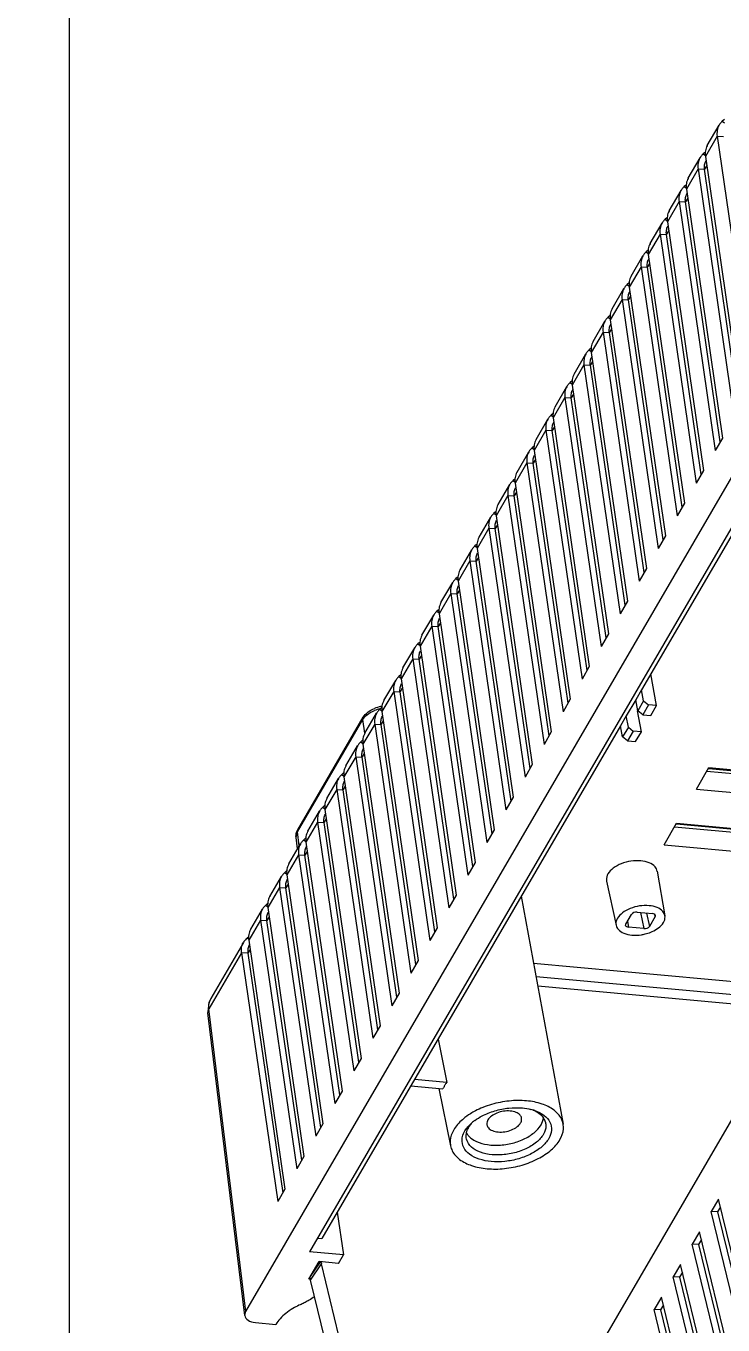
# Model space of a CAD drawing. Header units: millimetres. Extents: x 10368 to 13229, y -13270 to -11269.
# Drawn here: x 12560.3 to 12623.4, y -12794.2 to -12676.6 of the extents above; entities that cross this region are included whole.
import ezdxf

# ---------------------------------------------------------------- set-up
doc = ezdxf.new("R2010")
doc.units = ezdxf.units.MM

# ---------------------------------------------------------------- blocks, each defined once
blk = doc.blocks.new('u59')
at = {"color": 7, "linetype": 'Continuous'}
for p, q in [((-24.488, 572.292), (-113.002, 420.342)), ((-53.513, 528.614), (-59.061, 551.336)), ((-58.493, 551.337), (-52.94, 528.594)), ((-27.891, 550.775), (-21.823, 525.921)), ((-59.149, 550.211), (-53.596, 527.468)), ((-28.863, 549.261), (-22.805, 524.454)), ((-55.235, 525.657), (-60.783, 548.379)), ((-60.215, 548.381), (-54.662, 525.638)), ((-60.871, 547.254), (-55.318, 524.511)), ((-56.958, 522.701), (-62.506, 545.423)), ((-61.937, 545.424), (-56.384, 522.681)), ((-62.594, 544.297), (-57.04, 521.555)), ((-58.68, 519.744), (-64.228, 542.466)), ((-63.66, 542.467), (-58.107, 519.724)), ((-64.316, 541.341), (-58.763, 518.598)), ((-16.843, 529.768), (-18.694, 529.937)), ((-15.972, 528.755), (-104.502, 376.779)), ((-53.769, 528.176), (-53.513, 528.614)), ((-53.596, 527.468), (-52.94, 528.594)), ((-53.513, 528.614), (-52.94, 528.594)), ((-15.883, 529.133), (-15.972, 528.755)), ((-15.972, 528.755), (-12.622, 501.376)), ((-15.883, 529.133), (-12.53, 501.738)), ((-21.823, 525.921), (-22.805, 524.454)), ((-21.775, 525.677), (-22.721, 524.264)), ((-21.666, 525.849), (-22.596, 524.252)), ((-21.828, 525.864), (-21.666, 525.849)), ((-55.491, 525.219), (-55.235, 525.657)), ((-55.318, 524.511), (-54.662, 525.638)), ((-55.235, 525.657), (-54.662, 525.638)), ((-103.728, 382.626), (-21.745, 523.365)), ((-24.351, 524.413), (-24.799, 523.644)), ((-24.239, 519.786), (-24.799, 523.644)), ((-24.799, 523.644), (-21.745, 523.365)), ((-24.351, 524.413), (-22.596, 524.252)), ((-57.213, 522.262), (-56.958, 522.701)), ((-57.04, 521.555), (-56.384, 522.681)), ((-56.958, 522.701), (-56.384, 522.681)), ((-49.888, 475.755), (-22.852, 522.167)), ((-22.463, 522.131), (-22.852, 522.167)), ((-58.936, 519.306), (-58.68, 519.744)), ((-58.763, 518.598), (-58.107, 519.724)), ((-58.68, 519.744), (-58.107, 519.724)), ((-19.51, 517.695), (-18.854, 518.821)), ((-15.584, 496.292), (-18.854, 518.821)), ((-16.239, 495.161), (-19.51, 517.695)), ((-16.159, 496.328), (-19.311, 518.037)), ((-21.233, 514.738), (-20.577, 515.865)), ((-17.305, 493.33), (-20.577, 515.865)), ((-17.961, 492.204), (-21.233, 514.738)), ((-21.033, 515.08), (-17.882, 493.371)), ((-33.43, 508.579), (-34.502, 513.781)), ((-22.955, 511.781), (-22.299, 512.908)), ((-19.028, 490.374), (-22.299, 512.908)), ((-40.908, 491.171), (-44.699, 511.794)), ((-19.684, 489.247), (-22.955, 511.781)), ((-22.756, 512.124), (-19.604, 490.414)), ((-24.677, 508.825), (-24.021, 509.951)), ((-20.75, 487.417), (-24.021, 509.951)), ((-30.902, 508.348), (-33.817, 508.614)), ((-21.406, 486.29), (-24.677, 508.825)), ((-24.478, 509.167), (-21.326, 487.458)), ((-33.373, 504.106), (-34.161, 508.023)), ((-34.161, 508.023), (-31.247, 507.756)), ((-26.4, 505.868), (-25.744, 506.994)), ((-22.472, 484.46), (-25.744, 506.994)), ((-23.128, 483.334), (-26.4, 505.868)), ((-26.2, 506.21), (-23.049, 484.501)), ((-28.122, 502.911), (-27.466, 504.038)), ((-24.195, 481.504), (-27.466, 504.038)), ((-24.851, 480.377), (-28.122, 502.911)), ((-27.923, 503.254), (-24.771, 481.544)), ((-42.399, 499.282), (-65.773, 501.419)), ((-29.844, 499.955), (-29.188, 501.081)), ((-25.917, 478.547), (-29.188, 501.081)), ((-15.584, 496.292), (-12.622, 501.376)), ((-12.53, 501.737), (-12.622, 501.376)), ((-12.52, 501.639), (-12.53, 501.737)), ((-66.221, 500.65), (-42.248, 498.458)), ((-26.573, 477.42), (-29.844, 499.955)), ((-29.645, 500.297), (-26.493, 478.587)), ((-15.747, 495.369), (-12.79, 500.444)), ((-66.874, 499.528), (-42.027, 497.257)), ((-31.567, 496.998), (-30.911, 498.124)), ((-27.639, 475.59), (-30.911, 498.124)), ((-28.295, 474.464), (-31.567, 496.998)), ((-31.367, 497.34), (-28.216, 475.631)), ((-16.359, 495.985), (-16.159, 496.328)), ((-16.159, 496.328), (-15.583, 496.287)), ((-33.289, 494.041), (-32.633, 495.168)), ((-29.362, 472.633), (-32.633, 495.168)), ((-17.305, 493.33), (-16.239, 495.161)), ((-51.701, 492.654), (-51.998, 494.103)), ((-51.998, 494.103), (-50.609, 493.976)), ((-50.523, 493.455), (-50.609, 493.976)), ((-30.018, 471.507), (-33.289, 494.041)), ((-33.09, 494.384), (-29.938, 472.674)), ((-16.414, 494.163), (-17.48, 492.332)), ((-16.24, 494.846), (-16.094, 494.975)), ((-16.239, 495.083), (-16.094, 494.975)), ((-16.094, 494.975), (-16.054, 495.01)), ((-16.054, 495.01), (-16.014, 495.045)), ((-53.215, 488.919), (-53.911, 492.945)), ((-53.044, 492.899), (-53.023, 493.014)), ((-53.023, 493.014), (-52.506, 493.901)), ((-52.979, 492.819), (-53.023, 493.014)), ((-52.259, 492.695), (-52.506, 493.901)), ((-50.377, 493.706), (-50.893, 492.819)), ((-50.354, 493.813), (-50.377, 493.706)), ((-48.627, 489.813), (-49.494, 493.806)), ((-18.081, 493.029), (-17.882, 493.371)), ((-17.305, 493.33), (-17.882, 493.371)), ((-51.401, 492.616), (-52.79, 492.743)), ((-35.012, 491.085), (-34.355, 492.211)), ((-31.084, 469.677), (-34.355, 492.211)), ((-19.028, 490.374), (-17.961, 492.204)), ((-17.963, 491.812), (-17.769, 491.983)), ((-17.769, 491.983), (-17.961, 492.127)), ((-31.74, 468.55), (-35.012, 491.085)), ((-34.812, 491.427), (-31.66, 469.717)), ((-19.803, 490.072), (-19.604, 490.414)), ((-19.028, 490.374), (-19.604, 490.414)), ((-18.136, 491.206), (-19.203, 489.376)), ((-36.734, 488.128), (-36.078, 489.254)), ((-32.806, 466.72), (-36.078, 489.254)), ((-20.75, 487.417), (-19.684, 489.247)), ((-53.832, 486.515), (-73.412, 488.305)), ((-33.462, 465.594), (-36.734, 488.128)), ((-36.534, 488.47), (-33.383, 466.761)), ((-19.859, 488.249), (-20.925, 486.419)), ((-19.685, 488.856), (-19.491, 489.026)), ((-19.491, 489.026), (-19.684, 489.17)), ((-21.526, 487.115), (-21.326, 487.458)), ((-20.75, 487.417), (-21.326, 487.458)), ((-20.651, 486.89), (-20.517, 485.853)), ((-54.972, 484.558), (-74.552, 486.348)), ((-74.493, 486.45), (-54.963, 484.664)), ((-54.784, 484.881), (-74.364, 486.671)), ((-53.832, 486.515), (-54.972, 484.558)), ((-38.456, 485.171), (-37.8, 486.298)), ((-34.529, 463.763), (-37.8, 486.298)), ((-22.472, 484.46), (-21.406, 486.29)), ((-21.407, 485.899), (-21.214, 486.069)), ((-21.214, 486.069), (-21.406, 486.213)), ((-20.81, 486.617), (-20.637, 485.337)), ((-20.517, 485.853), (-20.637, 485.337)), ((-35.185, 462.637), (-38.456, 485.171)), ((-38.257, 485.513), (-35.105, 463.804)), ((-20.671, 485.149), (-26.596, 474.978)), ((-20.637, 485.337), (-26.562, 475.166)), ((-21.581, 485.292), (-22.647, 483.462)), ((-20.671, 485.149), (-20.637, 485.337)), ((-40.179, 482.214), (-39.522, 483.341)), ((-36.251, 460.807), (-39.522, 483.341)), ((-23.248, 484.159), (-23.049, 484.501)), ((-22.472, 484.46), (-23.049, 484.501)), ((-56.76, 481.489), (-76.34, 483.279)), ((-36.907, 459.68), (-40.179, 482.214)), ((-39.979, 482.557), (-36.827, 460.847)), ((-23.304, 482.336), (-24.37, 480.506)), ((-24.195, 481.504), (-23.128, 483.334)), ((-23.13, 482.942), (-22.936, 483.113)), ((-22.936, 483.113), (-23.128, 483.256)), ((-57.9, 479.532), (-77.48, 481.322)), ((-77.421, 481.423), (-57.891, 479.638)), ((-57.712, 479.855), (-77.292, 481.645)), ((-56.76, 481.489), (-57.9, 479.532)), ((-24.971, 481.202), (-24.771, 481.544)), ((-24.195, 481.504), (-24.771, 481.544)), ((-41.901, 479.258), (-41.245, 480.384)), ((-37.973, 457.85), (-41.245, 480.384)), ((-25.917, 478.547), (-24.851, 480.377)), ((-24.852, 479.985), (-24.658, 480.156)), ((-24.658, 480.156), (-24.851, 480.3)), ((-38.63, 456.723), (-41.901, 479.258)), ((-41.701, 479.6), (-38.55, 457.891)), ((-25.026, 479.379), (-26.092, 477.549)), ((-26.693, 478.245), (-26.493, 478.587)), ((-25.917, 478.547), (-26.493, 478.587)), ((-51.262, 477.171), (-51.779, 476.284)), ((-51.779, 476.284), (-51.437, 474.39)), ((-51.779, 476.284), (-51.038, 476.216)), ((-50.521, 477.103), (-51.262, 477.171)), ((-51.038, 476.216), (-50.521, 477.103)), ((-50.603, 475.859), (-50.084, 476.751)), ((-50.521, 477.103), (-50.084, 476.751)), ((-50.084, 476.751), (-49.888, 475.755)), ((-43.623, 476.301), (-42.967, 477.427)), ((-40.352, 453.767), (-43.623, 476.301)), ((-43.424, 476.643), (-40.272, 454.934)), ((-39.696, 454.893), (-42.967, 477.427)), ((-26.748, 476.422), (-27.814, 474.592)), ((-27.639, 475.59), (-26.573, 477.42)), ((-26.732, 476.425), (-26.562, 475.166)), ((-26.574, 477.029), (-26.381, 477.199)), ((-26.381, 477.199), (-26.573, 477.343)), ((-50.603, 475.859), (-51.038, 476.216)), ((-50.603, 475.859), (-50.401, 474.85)), ((-50.401, 474.85), (-49.888, 475.755)), ((-28.415, 475.288), (-28.216, 475.631)), ((-27.639, 475.59), (-28.216, 475.631)), ((-26.596, 474.978), (-26.562, 475.166)), ((-52.64, 474.806), (-53.156, 473.919)), ((-51.899, 474.738), (-52.64, 474.806)), ((-52.416, 473.851), (-51.899, 474.738)), ((-51.981, 473.494), (-51.462, 474.385)), ((-51.899, 474.738), (-51.462, 474.385)), ((-51.462, 474.385), (-51.266, 473.39)), ((-51.266, 473.39), (-50.415, 474.851)), ((-45.346, 473.344), (-44.689, 474.471)), ((-41.418, 451.937), (-44.689, 474.471)), ((-29.362, 472.633), (-28.295, 474.464)), ((-28.297, 474.072), (-28.103, 474.242)), ((-28.103, 474.242), (-28.295, 474.386)), ((-53.156, 473.919), (-52.637, 471.036)), ((-53.156, 473.919), (-52.416, 473.851)), ((-51.981, 473.494), (-52.416, 473.851)), ((-51.981, 473.494), (-51.779, 472.484)), ((-51.779, 472.484), (-51.266, 473.39)), ((-42.074, 450.81), (-45.346, 473.344)), ((-45.146, 473.687), (-41.995, 451.977)), ((-28.471, 473.466), (-29.537, 471.635)), ((-75.895, 431.109), (-51.793, 472.485)), ((-30.138, 472.332), (-29.938, 472.674)), ((-29.362, 472.633), (-29.938, 472.674)), ((-47.068, 470.388), (-46.412, 471.514)), ((-46.869, 470.73), (-43.717, 449.02)), ((-43.14, 448.98), (-46.412, 471.514)), ((-30.193, 470.509), (-31.259, 468.679)), ((-31.084, 469.677), (-30.018, 471.507)), ((-30.019, 471.115), (-29.825, 471.286)), ((-29.825, 471.286), (-30.018, 471.43)), ((-43.797, 447.853), (-47.068, 470.388)), ((-31.86, 469.375), (-31.66, 469.717)), ((-31.084, 469.677), (-31.66, 469.717)), ((-48.79, 467.431), (-48.134, 468.557)), ((-44.863, 446.023), (-48.134, 468.557)), ((-32.806, 466.72), (-31.74, 468.55)), ((-31.741, 468.159), (-31.548, 468.329)), ((-31.548, 468.329), (-31.74, 468.473)), ((-45.519, 444.897), (-48.79, 467.431)), ((-48.591, 467.773), (-45.439, 446.064)), ((-31.915, 467.552), (-32.981, 465.722)), ((-33.582, 466.418), (-33.383, 466.761)), ((-32.806, 466.72), (-33.383, 466.761)), ((-50.513, 464.474), (-49.856, 465.601)), ((-50.313, 464.817), (-47.162, 443.107)), ((-46.585, 443.066), (-49.856, 465.601)), ((-33.638, 464.596), (-34.704, 462.765)), ((-34.529, 463.763), (-33.462, 465.594)), ((-33.464, 465.202), (-33.27, 465.372)), ((-33.27, 465.372), (-33.462, 465.516)), ((-47.241, 441.94), (-50.513, 464.474)), ((-35.305, 463.462), (-35.105, 463.804)), ((-34.529, 463.763), (-35.105, 463.804)), ((-52.235, 461.518), (-51.579, 462.644)), ((-48.307, 440.11), (-51.579, 462.644)), ((-36.251, 460.807), (-35.185, 462.637)), ((-35.186, 462.245), (-34.992, 462.416)), ((-34.992, 462.416), (-35.185, 462.56)), ((-48.964, 438.983), (-52.235, 461.518)), ((-52.036, 461.86), (-48.884, 440.15)), ((-35.36, 461.639), (-36.426, 459.809)), ((-37.027, 460.505), (-36.827, 460.847)), ((-36.251, 460.807), (-36.827, 460.847)), ((-53.957, 458.561), (-53.301, 459.687)), ((-53.758, 458.903), (-50.606, 437.194)), ((-50.03, 437.153), (-53.301, 459.687)), ((-37.082, 458.682), (-38.148, 456.852)), ((-37.973, 457.85), (-36.907, 459.68)), ((-36.908, 459.289), (-36.715, 459.459)), ((-36.715, 459.459), (-36.907, 459.603)), ((-50.686, 436.027), (-53.957, 458.561)), ((-38.749, 457.548), (-38.55, 457.891)), ((-37.973, 457.85), (-38.55, 457.891)), ((-55.68, 455.604), (-55.023, 456.731)), ((-51.752, 434.196), (-55.023, 456.731)), ((-39.696, 454.893), (-38.63, 456.723)), ((-38.631, 456.332), (-38.437, 456.502)), ((-38.437, 456.502), (-38.629, 456.646)), ((-52.408, 433.07), (-55.68, 455.604)), ((-55.48, 455.946), (-52.329, 434.237)), ((-38.805, 455.725), (-39.871, 453.895)), ((-40.472, 454.592), (-40.272, 454.934)), ((-39.696, 454.893), (-40.272, 454.934)), ((-57.402, 452.647), (-56.746, 453.774)), ((-57.203, 452.99), (-54.051, 431.28)), ((-53.474, 431.24), (-56.746, 453.774)), ((-40.527, 452.769), (-41.593, 450.939)), ((-41.418, 451.937), (-40.352, 453.767)), ((-40.353, 453.375), (-40.159, 453.546)), ((-40.159, 453.546), (-40.352, 453.689)), ((-54.131, 430.113), (-57.402, 452.647)), ((-42.194, 451.635), (-41.995, 451.977)), ((-41.418, 451.937), (-41.995, 451.977)), ((-59.124, 449.691), (-58.468, 450.817)), ((-55.197, 428.283), (-58.468, 450.817)), ((-43.14, 448.98), (-42.074, 450.81)), ((-42.075, 450.419), (-41.882, 450.589)), ((-41.882, 450.589), (-42.074, 450.733)), ((-55.853, 427.156), (-59.124, 449.691)), ((-58.925, 450.033), (-55.773, 428.324)), ((-42.249, 449.812), (-43.315, 447.982)), ((-43.916, 448.678), (-43.717, 449.02)), ((-43.14, 448.98), (-43.717, 449.02)), ((-60.647, 447.076), (-57.496, 425.367)), ((-56.919, 425.326), (-60.19, 447.86)), ((-44.863, 446.023), (-43.797, 447.853)), ((-43.798, 447.462), (-43.604, 447.632)), ((-43.604, 447.632), (-43.796, 447.776)), ((-57.575, 424.2), (-60.847, 446.734)), ((-45.639, 445.721), (-45.439, 446.064)), ((-44.863, 446.023), (-45.439, 446.064)), ((-43.972, 446.855), (-45.038, 445.025)), ((-58.641, 422.37), (-61.913, 444.904)), ((-46.585, 443.066), (-45.519, 444.897)), ((-45.52, 444.505), (-45.326, 444.675)), ((-45.326, 444.675), (-45.519, 444.819)), ((-45.694, 443.899), (-46.76, 442.068)), ((-47.361, 442.765), (-47.162, 443.107)), ((-46.585, 443.066), (-47.162, 443.107)), ((-48.307, 440.11), (-47.241, 441.94)), ((-47.242, 441.548), (-47.049, 441.719)), ((-47.049, 441.719), (-47.241, 441.863)), ((-49.083, 439.808), (-48.884, 440.15)), ((-48.307, 440.11), (-48.884, 440.15)), ((-47.416, 440.942), (-48.482, 439.112)), ((-50.03, 437.153), (-48.964, 438.983)), ((-48.965, 438.592), (-48.771, 438.762)), ((-48.771, 438.762), (-48.963, 438.906)), ((-49.139, 437.985), (-50.205, 436.155)), ((-50.806, 436.851), (-50.606, 437.194)), ((-50.03, 437.153), (-50.606, 437.194)), ((-51.752, 434.196), (-50.686, 436.027)), ((-50.687, 435.635), (-50.494, 435.805)), ((-50.494, 435.805), (-50.686, 435.949)), ((-52.528, 433.895), (-52.329, 434.237)), ((-51.752, 434.196), (-52.329, 434.237)), ((-50.861, 435.029), (-51.927, 433.198)), ((-53.474, 431.24), (-52.408, 433.07)), ((-52.409, 432.678), (-52.216, 432.849)), ((-52.216, 432.849), (-52.408, 432.993)), ((-52.583, 432.072), (-53.649, 430.242)), ((-54.25, 430.938), (-54.051, 431.28)), ((-53.474, 431.24), (-54.051, 431.28)), ((-55.197, 428.283), (-54.131, 430.113)), ((-54.132, 429.722), (-53.938, 429.892)), ((-53.938, 429.892), (-54.13, 430.036)), ((-55.973, 427.981), (-55.773, 428.324)), ((-55.197, 428.283), (-55.773, 428.324)), ((-54.306, 429.115), (-55.372, 427.285)), ((-56.919, 425.326), (-55.853, 427.156)), ((-55.854, 426.765), (-55.661, 426.935)), ((-55.661, 426.935), (-55.853, 427.079)), ((-56.028, 426.158), (-57.094, 424.328)), ((-57.695, 425.025), (-57.496, 425.367)), ((-56.919, 425.326), (-57.496, 425.367)), ((-58.641, 422.37), (-57.575, 424.2)), ((-57.576, 423.808), (-57.383, 423.979)), ((-57.383, 423.979), (-57.575, 424.122)), ((-58.641, 422.37), (-59.218, 422.41)), ((-57.75, 423.202), (-58.816, 421.372)), ((-59.299, 420.852), (-59.105, 421.022)), ((-59.105, 421.022), (-59.297, 421.166))]:
    blk.add_line(p, q, dxfattribs=at)
blk.add_lwpolyline([(-12.794, 500.437), (-12.617, 500.831), (-12.52, 501.639)], dxfattribs=at)
for centre, radius, start, end in [((-37.171, 511.961), 1.374, 32.72835, 39.27516), ((-41.788, 511.987), 1.353, 194.96537, 212.65422), ((-39.104, 514.756), 4.072, 308.33, 311.11728), ((-37.793, 513.065), 1.909, 329.75067, 334.63796), ((-37.128, 511.991), 1.322, 29.23494, 32.67149), ((-40.801, 514.44), 4.086, 251.02122, 253.18707), ((-40.73, 514.673), 4.329, 253.18726, 255.92772), ((-39.243, 514.93), 4.295, 306.15948, 308.33384), ((-13.93, 501.107), 1.319, 329.79273, 341.91635), ((-14.005, 501.132), 1.398, 341.91008, 351.31682), ((-16.902, 496.051), 1.342, 311.43585, 320.82223), ((-16.871, 496.026), 1.302, 320.7981, 329.68945), ((-18.717, 493.061), 1.436, 311.3546, 324.22084), ((-18.678, 493.032), 1.387, 324.23487, 329.7112), ((-20.44, 490.104), 1.436, 311.3546, 324.22084), ((-20.4, 490.075), 1.387, 324.23487, 329.7112), ((-22.162, 487.147), 1.436, 311.3546, 324.22084), ((-22.123, 487.118), 1.387, 324.23487, 329.7112), ((-21.771, 485.791), 1.274, 329.7108, 338.08974), ((-23.884, 484.191), 1.436, 311.3546, 324.22084), ((-23.845, 484.162), 1.387, 324.23487, 329.7112), ((-25.607, 481.234), 1.436, 311.3546, 324.22084), ((-25.567, 481.205), 1.387, 324.23487, 329.7112), ((-27.29, 478.248), 1.387, 324.23487, 329.7112), ((-27.329, 478.277), 1.436, 311.3546, 324.22084), ((-28.781, 477.109), 3.163, 278.68287, 281.1091), ((-28.758, 477.009), 3.06, 281.06012, 291.99001), ((-28.855, 477.521), 3.391, 282.699, 291.65573), ((-29.052, 475.321), 1.436, 311.3546, 324.22084), ((-29.012, 475.292), 1.387, 324.23487, 329.7112), ((-30.734, 472.335), 1.387, 324.23487, 329.7112), ((-30.774, 472.364), 1.436, 311.3546, 324.22084), ((-32.496, 469.407), 1.436, 311.3546, 324.22084), ((-32.457, 469.378), 1.387, 324.23487, 329.7112), ((-34.179, 466.422), 1.387, 324.23487, 329.7112), ((-34.219, 466.451), 1.436, 311.3546, 324.22084), ((-35.941, 463.494), 1.436, 311.3546, 324.22084), ((-35.901, 463.465), 1.387, 324.23487, 329.7112), ((-37.663, 460.537), 1.436, 311.3546, 324.22084), ((-37.624, 460.508), 1.387, 324.23487, 329.7112), ((-39.386, 457.58), 1.436, 311.3546, 324.22084), ((-39.346, 457.551), 1.387, 324.23487, 329.7112), ((-41.108, 454.624), 1.436, 311.3546, 324.22084), ((-41.068, 454.595), 1.387, 324.23487, 329.7112), ((-42.83, 451.667), 1.436, 311.3546, 324.22084), ((-42.791, 451.638), 1.387, 324.23487, 329.7112), ((-44.553, 448.71), 1.436, 311.3546, 324.22084), ((-44.513, 448.681), 1.387, 324.23487, 329.7112), ((-46.275, 445.754), 1.436, 311.3546, 324.22084), ((-46.235, 445.725), 1.387, 324.23487, 329.7112), ((-47.997, 442.797), 1.436, 311.3546, 324.22084), ((-47.958, 442.768), 1.387, 324.23487, 329.7112), ((-49.72, 439.84), 1.436, 311.3546, 324.22084), ((-49.68, 439.811), 1.387, 324.23487, 329.7112), ((-51.442, 436.884), 1.436, 311.3546, 324.22084), ((-51.402, 436.855), 1.387, 324.23487, 329.7112), ((-53.164, 433.927), 1.436, 311.3546, 324.22084), ((-53.125, 433.898), 1.387, 324.23487, 329.7112), ((-54.887, 430.97), 1.436, 311.3546, 324.22084), ((-54.847, 430.941), 1.387, 324.23487, 329.7112), ((-56.609, 428.013), 1.436, 311.3546, 324.22084), ((-56.569, 427.985), 1.387, 324.23487, 329.7112), ((-58.331, 425.057), 1.436, 311.3546, 324.22084), ((-58.292, 425.028), 1.387, 324.23487, 329.7112), ((-60.054, 422.1), 1.436, 311.3546, 324.22084), ((-60.014, 422.071), 1.387, 324.23487, 329.7112)]:
    blk.add_arc(centre, radius, start, end, dxfattribs=at)
for centre, major_axis, ratio, start_param, end_param in [((-17.363, 528.88), (1.475, 0.289), 0.5756702, -0.0419761, 1.100578), ((-25.04, 526.095), (3.031, -1.758), 0.7287274, 6.8065056, 6.8936524), ((-26.023, 524.628), (3.031, -1.758), 0.7287274, 0.5442978, 0.6104671), ((-52.136, 493.867), (0.393, 0.076), 0.5766951, 1.1029844, 2.6734761), ((-50.747, 493.74), (0.393, 0.077), 0.5764122, -0.0133695, 1.1023195), ((-52.652, 492.98), (0.393, 0.077), 0.5764122, -3.1233093, -2.0392732), ((-51.264, 492.853), (0.393, 0.076), 0.5766951, -2.0386082, -0.4681165)]:
    blk.add_ellipse(centre, major_axis=major_axis, ratio=ratio, start_param=start_param, end_param=end_param, dxfattribs=at)
for points, start_tangent, end_tangent in [([(-22.192, 527.428), (-21.71, 527.745), (-21.352, 527.942), (-20.971, 528.121), (-20.78, 528.209), (-20.233, 528.497), (-19.593, 528.935), (-19.075, 529.421), (-18.694, 529.937)], (0.8057981, 0.5921904), (0.503348, 0.8640838)), ([(-34.505, 513.781), (-34.655, 514.219), (-35.323, 514.996), (-36.41, 515.555), (-37.808, 515.841), (-39.381, 515.827), (-40.976, 515.513), (-42.436, 514.931), (-43.618, 514.137), (-44.406, 513.209)], (-0.2015823, 0.9794716), (-0.503348, -0.8640838)), ([(-43.393, 513.116), (-42.771, 513.848), (-41.838, 514.475), (-40.686, 514.935), (-39.427, 515.183), (-38.185, 515.194), (-37.081, 514.968), (-36.224, 514.527), (-35.696, 513.913), (-35.551, 513.188), (-35.592, 512.928)], (0.503348, 0.8640838), (-0.2399954, -0.970774)), ([(-42.911, 512.722), (-42.278, 513.442), (-41.306, 514.041), (-40.134, 514.438), (-38.868, 514.595), (-37.706, 514.489), (-36.742, 514.128), (-36.128, 513.568), (-35.929, 513.035)], (0.5033479, 0.8640838), (0.1385457, -0.990356)), ([(-44.406, 513.209), (-44.723, 512.238), (-44.697, 511.795)], (-0.503348, -0.8640838), (0.181764, -0.9833422)), ([(-42.971, 511.012), (-43.498, 511.625), (-43.643, 512.351), (-43.393, 513.116)], (-0.7945753, 0.6071656), (0.5033479, 0.8640838)), ([(-36.107, 512.831), (-36.619, 513.256), (-37.569, 513.611), (-38.713, 513.716), (-39.961, 513.561), (-41.114, 513.171), (-42.072, 512.58), (-42.695, 511.871)], (-0.6322987, 0.7747247), (-0.503348, -0.8640838)), ([(-35.929, 513.035), (-35.917, 512.86), (-35.979, 512.475)], (0.1385457, -0.990356), (-0.293582, -0.9559339)), ([(-35.592, 512.928), (-35.802, 512.422)], (-0.2399954, -0.970774), (-0.5033479, -0.8640838)), ([(-34.789, 512.33), (-34.471, 513.301), (-34.505, 513.781)], (0.503348, 0.8640838), (-0.2015823, 0.9794716)), ([(-44.697, 511.795), (-44.539, 511.32), (-43.871, 510.543), (-42.785, 509.984), (-41.387, 509.698), (-39.813, 509.712), (-38.218, 510.026), (-37.43, 510.299)], (0.181764, -0.9833422), (0.9271751, 0.3746283)), ([(-43.095, 511.638), (-43.138, 511.965), (-42.911, 512.722)], (-0.2573109, 0.9663287), (0.5033479, 0.8640838)), ([(-42.695, 511.871), (-42.914, 511.225)], (-0.503348, -0.8640838), (-0.0894466, -0.9959916)), ([(-40.844, 511.702), (-40.942, 511.33), (-40.933, 511.261)], (-0.503348, -0.8640838), (0.2033619, -0.9791036)), ([(-37.793, 511.872), (-37.926, 512.14), (-38.287, 512.389), (-38.812, 512.513), (-39.42, 512.492), (-40.02, 512.331), (-40.52, 512.054), (-40.844, 511.702)], (-0.2033619, 0.9791036), (-0.503348, -0.8640838)), ([(-37.882, 511.431), (-37.784, 511.803), (-37.793, 511.872)], (0.503348, 0.8640838), (-0.2033619, 0.9791036)), ([(-36.144, 512.103), (-36.443, 511.7)], (-0.503348, -0.8640838), (-0.6728844, -0.7397477)), ([(-36.073, 512.043), (-36.427, 511.688)], (-0.6491196, -0.7606863), (-0.7532189, -0.6577699)), ([(-35.802, 512.422), (-36.073, 512.043)], (-0.503348, -0.8640838), (-0.6491196, -0.7606863)), ([(-35.979, 512.475), (-36.068, 512.247)], (-0.293582, -0.9559339), (-0.4278337, -0.9038575)), ([(-35.637, 511.35), (-35.577, 511.402), (-34.789, 512.33)], (0.7628675, 0.6465549), (0.503348, 0.8640838)), ([(-42.129, 510.576), (-42.971, 511.012)], (-0.9456267, 0.3252541), (-0.7945753, 0.6071656)), ([(-42.313, 510.698), (-42.927, 511.258)], (-0.8620588, 0.5068083), (-0.53985, 0.8417612)), ([(-41.983, 510.532), (-42.313, 510.698)], (-0.9216844, 0.3879406), (-0.8620588, 0.5068083)), ([(-36.709, 511.463), (-37.357, 511.064), (-38.509, 510.604), (-39.768, 510.356), (-41.01, 510.345), (-41.783, 510.474)], (-0.8072832, -0.5901642), (-0.9699297, 0.2433852)), ([(-40.933, 511.261), (-40.8, 510.993), (-40.439, 510.744), (-39.914, 510.62), (-39.305, 510.641), (-38.705, 510.802), (-38.205, 511.079), (-37.882, 511.431)], (0.2033619, -0.9791036), (0.503348, 0.8640838)), ([(-37.43, 510.299), (-36.759, 510.608), (-36.309, 510.864)], (0.9271751, 0.3746283), (0.8495923, 0.5274399)), ([(-36.309, 510.864), (-35.637, 511.35)], (0.8495923, 0.5274399), (0.7628675, 0.6465549)), ([(-34.161, 508.023), (-34.092, 508.12), (-34.027, 508.218), (-33.967, 508.316)], (0.5963078, 0.8027559), (0.503348, 0.8640838)), ([(-33.967, 508.316), (-33.912, 508.415), (-33.862, 508.514), (-33.817, 508.614)], (0.503348, 0.8640838), (0.3923549, 0.9198139)), ([(-12.622, 501.376), (-12.606, 501.149), (-12.623, 500.921)], (0.1351979, -0.9908186), (-0.151867, -0.9884009)), ([(-16.294, 495.56), (-16.283, 495.581), (-16.161, 495.934), (-16.159, 496.328)], (0.5041053, 0.8636422), (-0.1436681, 0.9896259)), ([(-15.584, 496.292), (-15.586, 495.816), (-15.733, 495.393), (-15.747, 495.369)], (0.1436681, -0.9896259), (-0.5040574, -0.8636702)), ([(-16.414, 494.163), (-16.399, 494.189), (-16.241, 494.648), (-16.239, 495.16)], (0.5041033, 0.8636434), (-0.1436681, 0.9896259)), ([(-52.767, 494.375), (-53.327, 494.045), (-53.782, 493.55)], (-0.9118231, -0.4105832), (-0.503348, -0.8640838)), ([(-52.129, 494.593), (-52.624, 494.435), (-52.767, 494.375)], (-0.9713106, -0.2378143), (-0.9118231, -0.4105832)), ([(-49.679, 494.166), (-50.187, 494.516), (-50.925, 494.69), (-51.781, 494.662), (-52.129, 494.593)], (-0.6404196, 0.7680252), (-0.9713106, -0.2378143)), ([(-49.495, 493.804), (-49.679, 494.166)], (-0.2240688, 0.9745733), (-0.6404196, 0.7680252)), ([(-53.782, 493.55), (-53.921, 493.027), (-53.91, 492.946)], (-0.503348, -0.8640838), (0.1823135, -0.9832404)), ([(-53.91, 492.946), (-53.72, 492.554), (-53.213, 492.203), (-52.475, 492.029), (-51.619, 492.058), (-50.775, 492.284), (-50.072, 492.675), (-49.617, 493.169)], (0.1823135, -0.9832404), (0.503348, 0.8640838)), ([(-49.617, 493.169), (-49.479, 493.693), (-49.495, 493.804)], (0.503348, 0.8640838), (-0.2240688, 0.9745733)), ([(-17.882, 493.371), (-17.883, 492.977), (-18.005, 492.624), (-18.017, 492.603)], (0.1436681, -0.9896259), (-0.5041053, -0.8636422)), ([(-17.48, 492.332), (-17.465, 492.359), (-17.307, 492.818), (-17.305, 493.33)], (0.5041073, 0.863641), (-0.1436681, 0.9896259)), ([(-18.137, 491.206), (-18.121, 491.233), (-17.963, 491.692), (-17.961, 492.204)], (0.5041033, 0.8636434), (-0.1436681, 0.9896259)), ([(-19.604, 490.414), (-19.606, 490.02), (-19.727, 489.667), (-19.739, 489.647)], (0.1436681, -0.9896259), (-0.5041053, -0.8636422)), ([(-48.755, 489.152), (-48.611, 489.696), (-48.628, 489.812)], (0.503348, 0.8640838), (-0.2240501, 0.9745776)), ([(-19.859, 488.249), (-19.844, 488.276), (-19.685, 488.735), (-19.683, 489.247)], (0.5041033, 0.8636434), (-0.1436681, 0.9896259)), ([(-19.203, 489.376), (-19.187, 489.402), (-19.029, 489.861), (-19.027, 490.374)], (0.5041073, 0.863641), (-0.1436681, 0.9896259)), ([(-53.214, 488.921), (-53.018, 488.513), (-52.49, 488.149), (-51.723, 487.968), (-50.834, 487.997), (-49.957, 488.233), (-49.227, 488.638), (-48.755, 489.152)], (0.1823099, -0.9832411), (0.503348, 0.8640838)), ([(-21.326, 487.458), (-21.328, 487.064), (-21.45, 486.711), (-21.462, 486.69)], (0.1436681, -0.9896259), (-0.5041053, -0.8636422)), ([(-20.925, 486.419), (-20.91, 486.446), (-20.752, 486.905), (-20.749, 487.417)], (0.5041073, 0.863641), (-0.1436681, 0.9896259)), ([(-21.581, 485.292), (-21.566, 485.319), (-21.408, 485.778), (-21.406, 486.29)], (0.5041033, 0.8636434), (-0.1436681, 0.9896259)), ([(-20.517, 485.853), (-20.514, 485.623), (-20.564, 485.386), (-20.589, 485.316)], (0.1280385, -0.9917692), (-0.3719359, -0.9282584)), ([(-23.049, 484.501), (-23.05, 484.107), (-23.172, 483.754), (-23.184, 483.733)], (0.1436681, -0.9896259), (-0.5041053, -0.8636422)), ([(-22.647, 483.462), (-22.632, 483.489), (-22.474, 483.948), (-22.472, 484.46)], (0.5041073, 0.863641), (-0.1436681, 0.9896259)), ([(-23.304, 482.336), (-23.288, 482.363), (-23.13, 482.822), (-23.128, 483.334)], (0.5041033, 0.8636434), (-0.1436681, 0.9896259)), ([(-24.771, 481.544), (-24.773, 481.15), (-24.894, 480.797), (-24.906, 480.777)], (0.1436681, -0.9896259), (-0.5041053, -0.8636422)), ([(-24.37, 480.506), (-24.354, 480.532), (-24.196, 480.991), (-24.194, 481.503)], (0.5041073, 0.863641), (-0.1436681, 0.9896259)), ([(-25.026, 479.379), (-25.011, 479.406), (-24.852, 479.865), (-24.85, 480.377)], (0.5041033, 0.8636434), (-0.1436681, 0.9896259)), ([(-26.493, 478.587), (-26.495, 478.194), (-26.617, 477.84), (-26.629, 477.82)], (0.1436681, -0.9896259), (-0.5041053, -0.8636422)), ([(-26.092, 477.549), (-26.077, 477.576), (-25.919, 478.035), (-25.916, 478.547)], (0.5041073, 0.863641), (-0.1436681, 0.9896259)), ([(-26.748, 476.422), (-26.733, 476.449), (-26.575, 476.908), (-26.573, 477.42)], (0.5041033, 0.8636434), (-0.1436681, 0.9896259)), ([(-28.216, 475.631), (-28.218, 475.237), (-28.339, 474.884), (-28.351, 474.863)], (0.1436681, -0.9896259), (-0.5041053, -0.8636422)), ([(-27.814, 474.592), (-27.799, 474.619), (-27.641, 475.078), (-27.639, 475.59)], (0.5041073, 0.863641), (-0.1436681, 0.9896259)), ([(-26.562, 475.166), (-26.971, 474.721)], (-0.503348, -0.8640838), (-0.7941605, -0.6077081)), ([(-28.471, 473.466), (-28.455, 473.492), (-28.297, 473.951), (-28.295, 474.464)], (0.5041033, 0.8636434), (-0.1436681, 0.9896259)), ([(-27.009, 474.515), (-27.612, 474.171)], (-0.7845542, -0.6200602), (-0.9268903, -0.3753324)), ([(-26.971, 474.721), (-27.604, 474.37)], (-0.7941605, -0.6077081), (-0.9291442, -0.3697177)), ([(-26.596, 474.978), (-27.009, 474.515)], (-0.503348, -0.8640838), (-0.7845542, -0.6200602)), ([(-29.938, 472.674), (-29.94, 472.28), (-30.062, 471.927), (-30.073, 471.906)], (0.1436681, -0.9896259), (-0.5041053, -0.8636422)), ([(-29.537, 471.635), (-29.521, 471.662), (-29.363, 472.121), (-29.361, 472.633)], (0.5041073, 0.863641), (-0.1436681, 0.9896259)), ([(-30.193, 470.509), (-30.178, 470.536), (-30.02, 470.995), (-30.017, 471.507)], (0.5041033, 0.8636434), (-0.1436681, 0.9896259)), ([(-31.66, 469.717), (-31.662, 469.323), (-31.784, 468.97), (-31.796, 468.95)], (0.1436681, -0.9896259), (-0.5041053, -0.8636422)), ([(-31.259, 468.679), (-31.244, 468.706), (-31.086, 469.165), (-31.083, 469.677)], (0.5041073, 0.863641), (-0.1436681, 0.9896259)), ([(-31.915, 467.552), (-31.9, 467.579), (-31.742, 468.038), (-31.74, 468.55)], (0.5041033, 0.8636434), (-0.1436681, 0.9896259)), ([(-33.383, 466.761), (-33.385, 466.367), (-33.506, 466.014), (-33.518, 465.993)], (0.1436681, -0.9896259), (-0.5041053, -0.8636422)), ([(-32.981, 465.722), (-32.966, 465.749), (-32.808, 466.208), (-32.806, 466.72)], (0.5041073, 0.863641), (-0.1436681, 0.9896259)), ([(-33.638, 464.596), (-33.622, 464.622), (-33.464, 465.081), (-33.462, 465.593)], (0.5041033, 0.8636434), (-0.1436681, 0.9896259)), ([(-35.105, 463.804), (-35.107, 463.41), (-35.229, 463.057), (-35.24, 463.036)], (0.1436681, -0.9896259), (-0.5041053, -0.8636422)), ([(-34.704, 462.765), (-34.689, 462.792), (-34.53, 463.251), (-34.528, 463.763)], (0.5041073, 0.863641), (-0.1436681, 0.9896259)), ([(-35.36, 461.639), (-35.345, 461.666), (-35.187, 462.125), (-35.184, 462.637)], (0.5041033, 0.8636434), (-0.1436681, 0.9896259)), ([(-36.827, 460.847), (-36.829, 460.453), (-36.951, 460.1), (-36.963, 460.08)], (0.1436681, -0.9896259), (-0.5041053, -0.8636422)), ([(-36.426, 459.809), (-36.411, 459.835), (-36.253, 460.295), (-36.25, 460.807)], (0.5041073, 0.863641), (-0.1436681, 0.9896259)), ([(-37.082, 458.682), (-37.067, 458.709), (-36.909, 459.168), (-36.907, 459.68)], (0.5041033, 0.8636434), (-0.1436681, 0.9896259)), ([(-38.55, 457.891), (-38.552, 457.497), (-38.673, 457.144), (-38.685, 457.123)], (0.1436681, -0.9896259), (-0.5041053, -0.8636422)), ([(-38.148, 456.852), (-38.133, 456.879), (-37.975, 457.338), (-37.973, 457.85)], (0.5041073, 0.863641), (-0.1436681, 0.9896259)), ([(-38.805, 455.725), (-38.789, 455.752), (-38.631, 456.211), (-38.629, 456.723)], (0.5041033, 0.8636434), (-0.1436681, 0.9896259)), ([(-40.272, 454.934), (-40.274, 454.54), (-40.396, 454.187), (-40.407, 454.166)], (0.1436681, -0.9896259), (-0.5041053, -0.8636422)), ([(-39.871, 453.895), (-39.856, 453.922), (-39.697, 454.381), (-39.695, 454.893)], (0.5041073, 0.863641), (-0.1436681, 0.9896259)), ([(-40.527, 452.769), (-40.512, 452.796), (-40.354, 453.255), (-40.351, 453.767)], (0.5041033, 0.8636434), (-0.1436681, 0.9896259)), ([(-41.995, 451.977), (-41.996, 451.583), (-42.118, 451.23), (-42.13, 451.21)], (0.1436681, -0.9896259), (-0.5041053, -0.8636422)), ([(-41.593, 450.939), (-41.578, 450.965), (-41.42, 451.424), (-41.417, 451.936)], (0.5041073, 0.863641), (-0.1436681, 0.9896259)), ([(-42.249, 449.812), (-42.234, 449.839), (-42.076, 450.298), (-42.074, 450.81)], (0.5041033, 0.8636434), (-0.1436681, 0.9896259)), ([(-43.717, 449.02), (-43.719, 448.627), (-43.84, 448.273), (-43.852, 448.253)], (0.1436681, -0.9896259), (-0.5041053, -0.8636422)), ([(-43.315, 447.982), (-43.3, 448.009), (-43.142, 448.468), (-43.14, 448.98)], (0.5041073, 0.863641), (-0.1436681, 0.9896259)), ([(-43.972, 446.855), (-43.956, 446.882), (-43.798, 447.341), (-43.796, 447.853)], (0.5041033, 0.8636434), (-0.1436681, 0.9896259)), ([(-45.439, 446.064), (-45.441, 445.67), (-45.563, 445.317), (-45.574, 445.296)], (0.1436681, -0.9896259), (-0.5041053, -0.8636422)), ([(-45.038, 445.025), (-45.023, 445.052), (-44.864, 445.511), (-44.862, 446.023)], (0.5041073, 0.863641), (-0.1436681, 0.9896259)), ([(-45.694, 443.899), (-45.679, 443.925), (-45.521, 444.385), (-45.518, 444.897)], (0.5041033, 0.8636434), (-0.1436681, 0.9896259)), ([(-47.162, 443.107), (-47.163, 442.713), (-47.285, 442.36), (-47.297, 442.339)], (0.1436681, -0.9896259), (-0.5041053, -0.8636422)), ([(-46.76, 442.068), (-46.745, 442.095), (-46.587, 442.554), (-46.584, 443.066)], (0.5041073, 0.863641), (-0.1436681, 0.9896259)), ([(-47.416, 440.942), (-47.401, 440.969), (-47.243, 441.428), (-47.241, 441.94)], (0.5041033, 0.8636434), (-0.1436681, 0.9896259)), ([(-48.884, 440.15), (-48.886, 439.756), (-49.007, 439.403), (-49.019, 439.383)], (0.1436681, -0.9896259), (-0.5041053, -0.8636422)), ([(-48.482, 439.112), (-48.467, 439.139), (-48.309, 439.598), (-48.307, 440.11)], (0.5041073, 0.863641), (-0.1436681, 0.9896259)), ([(-49.139, 437.985), (-49.123, 438.012), (-48.965, 438.471), (-48.963, 438.983)], (0.5041033, 0.8636434), (-0.1436681, 0.9896259)), ([(-50.606, 437.194), (-50.608, 436.8), (-50.73, 436.447), (-50.741, 436.426)], (0.1436681, -0.9896259), (-0.5041053, -0.8636422)), ([(-50.205, 436.155), (-50.19, 436.182), (-50.031, 436.641), (-50.029, 437.153)], (0.5041073, 0.863641), (-0.1436681, 0.9896259)), ([(-50.861, 435.029), (-50.846, 435.055), (-50.688, 435.514), (-50.685, 436.027)], (0.5041033, 0.8636434), (-0.1436681, 0.9896259)), ([(-52.329, 434.237), (-52.33, 433.843), (-52.452, 433.49), (-52.464, 433.469)], (0.1436681, -0.9896259), (-0.5041053, -0.8636422)), ([(-51.927, 433.198), (-51.912, 433.225), (-51.754, 433.684), (-51.752, 434.196)], (0.5041073, 0.863641), (-0.1436681, 0.9896259)), ([(-52.583, 432.072), (-52.568, 432.099), (-52.41, 432.558), (-52.408, 433.07)], (0.5041033, 0.8636434), (-0.1436681, 0.9896259)), ([(-54.051, 431.28), (-54.053, 430.886), (-54.174, 430.533), (-54.186, 430.513)], (0.1436681, -0.9896259), (-0.5041053, -0.8636422)), ([(-53.649, 430.242), (-53.634, 430.268), (-53.476, 430.728), (-53.474, 431.24)], (0.5041073, 0.863641), (-0.1436681, 0.9896259)), ([(-54.306, 429.115), (-54.29, 429.142), (-54.132, 429.601), (-54.13, 430.113)], (0.5041033, 0.8636434), (-0.1436681, 0.9896259)), ([(-55.773, 428.324), (-55.775, 427.93), (-55.897, 427.577), (-55.908, 427.556)], (0.1436681, -0.9896259), (-0.5041053, -0.8636422)), ([(-55.372, 427.285), (-55.357, 427.312), (-55.198, 427.771), (-55.196, 428.283)], (0.5041073, 0.863641), (-0.1436681, 0.9896259)), ([(-56.028, 426.159), (-56.013, 426.185), (-55.855, 426.644), (-55.852, 427.156)], (0.5041033, 0.8636434), (-0.1436681, 0.9896259)), ([(-57.496, 425.367), (-57.497, 424.973), (-57.619, 424.62), (-57.631, 424.599)], (0.1436681, -0.9896259), (-0.5041053, -0.8636422)), ([(-57.094, 424.328), (-57.079, 424.355), (-56.921, 424.814), (-56.919, 425.326)], (0.5041073, 0.863641), (-0.1436681, 0.9896259)), ([(-57.75, 423.202), (-57.735, 423.229), (-57.577, 423.688), (-57.575, 424.2)], (0.5041033, 0.8636434), (-0.1436681, 0.9896259)), ([(-58.817, 421.372), (-58.801, 421.398), (-58.643, 421.857), (-58.641, 422.369)], (0.5041073, 0.863641), (-0.1436681, 0.9896259))]:
    blk.add_spline(points, degree=3, dxfattribs=dict(at, start_tangent=start_tangent, end_tangent=end_tangent))
at = {"layer": 'Defpoints', "color": 2}
for points in [[(-665.275, 940.793), (0, 940.793), (0, 0), (-665.275, 0)], [(0, 0), (665.275, 0), (665.275, 940.793), (0, 940.793)]]:
    blk.add_lwpolyline(points, close=True, dxfattribs=at)

msp = doc.modelspace()

# ---------------------------------------------------------------- block references
at = {"rotation": 180}
msp.add_blockref('u59', (12564.2, -12264.16), dxfattribs=at)

doc.saveas('drawing.dxf')
